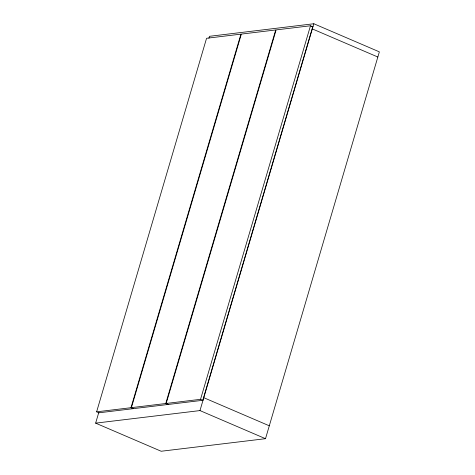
<?xml version="1.0" encoding="UTF-8"?>
<svg xmlns="http://www.w3.org/2000/svg" width="475" height="475" viewBox="0 0 475 475"><rect width="100%" height="100%" fill="white"/><g stroke="black" fill="none" stroke-linecap="round" stroke-linejoin="round"><path stroke-width="0.71" d="M96.621 411.831L206.566 38.279L240.926 34.141L130.987 407.698L96.621 411.831L98.883 412.799M208.923 38.238L209.493 36.308L313.827 23.75L379.359 51.858L265.507 438.692L161.173 451.25L95.641 423.142L98.836 412.282M131.403 407.645L241.348 34.093L275.708 29.955L165.763 403.512L131.403 407.645L133.659 408.619M166.179 403.459L276.123 29.907L310.484 25.769L312.746 26.742L202.801 400.294L200.539 399.327L166.179 403.459L168.441 404.433M200.539 399.327L310.484 25.769M95.641 423.142L199.975 410.584L313.827 23.75M311.618 26.505L313.067 26.327M98.675 412.828L203.009 400.271M312.307 28.91L377.845 57.018M203.769 397.694L269.307 425.802M199.975 410.584L265.507 438.692M165.763 403.512L168.025 404.48M130.987 407.698L133.243 408.666"/></g></svg>
